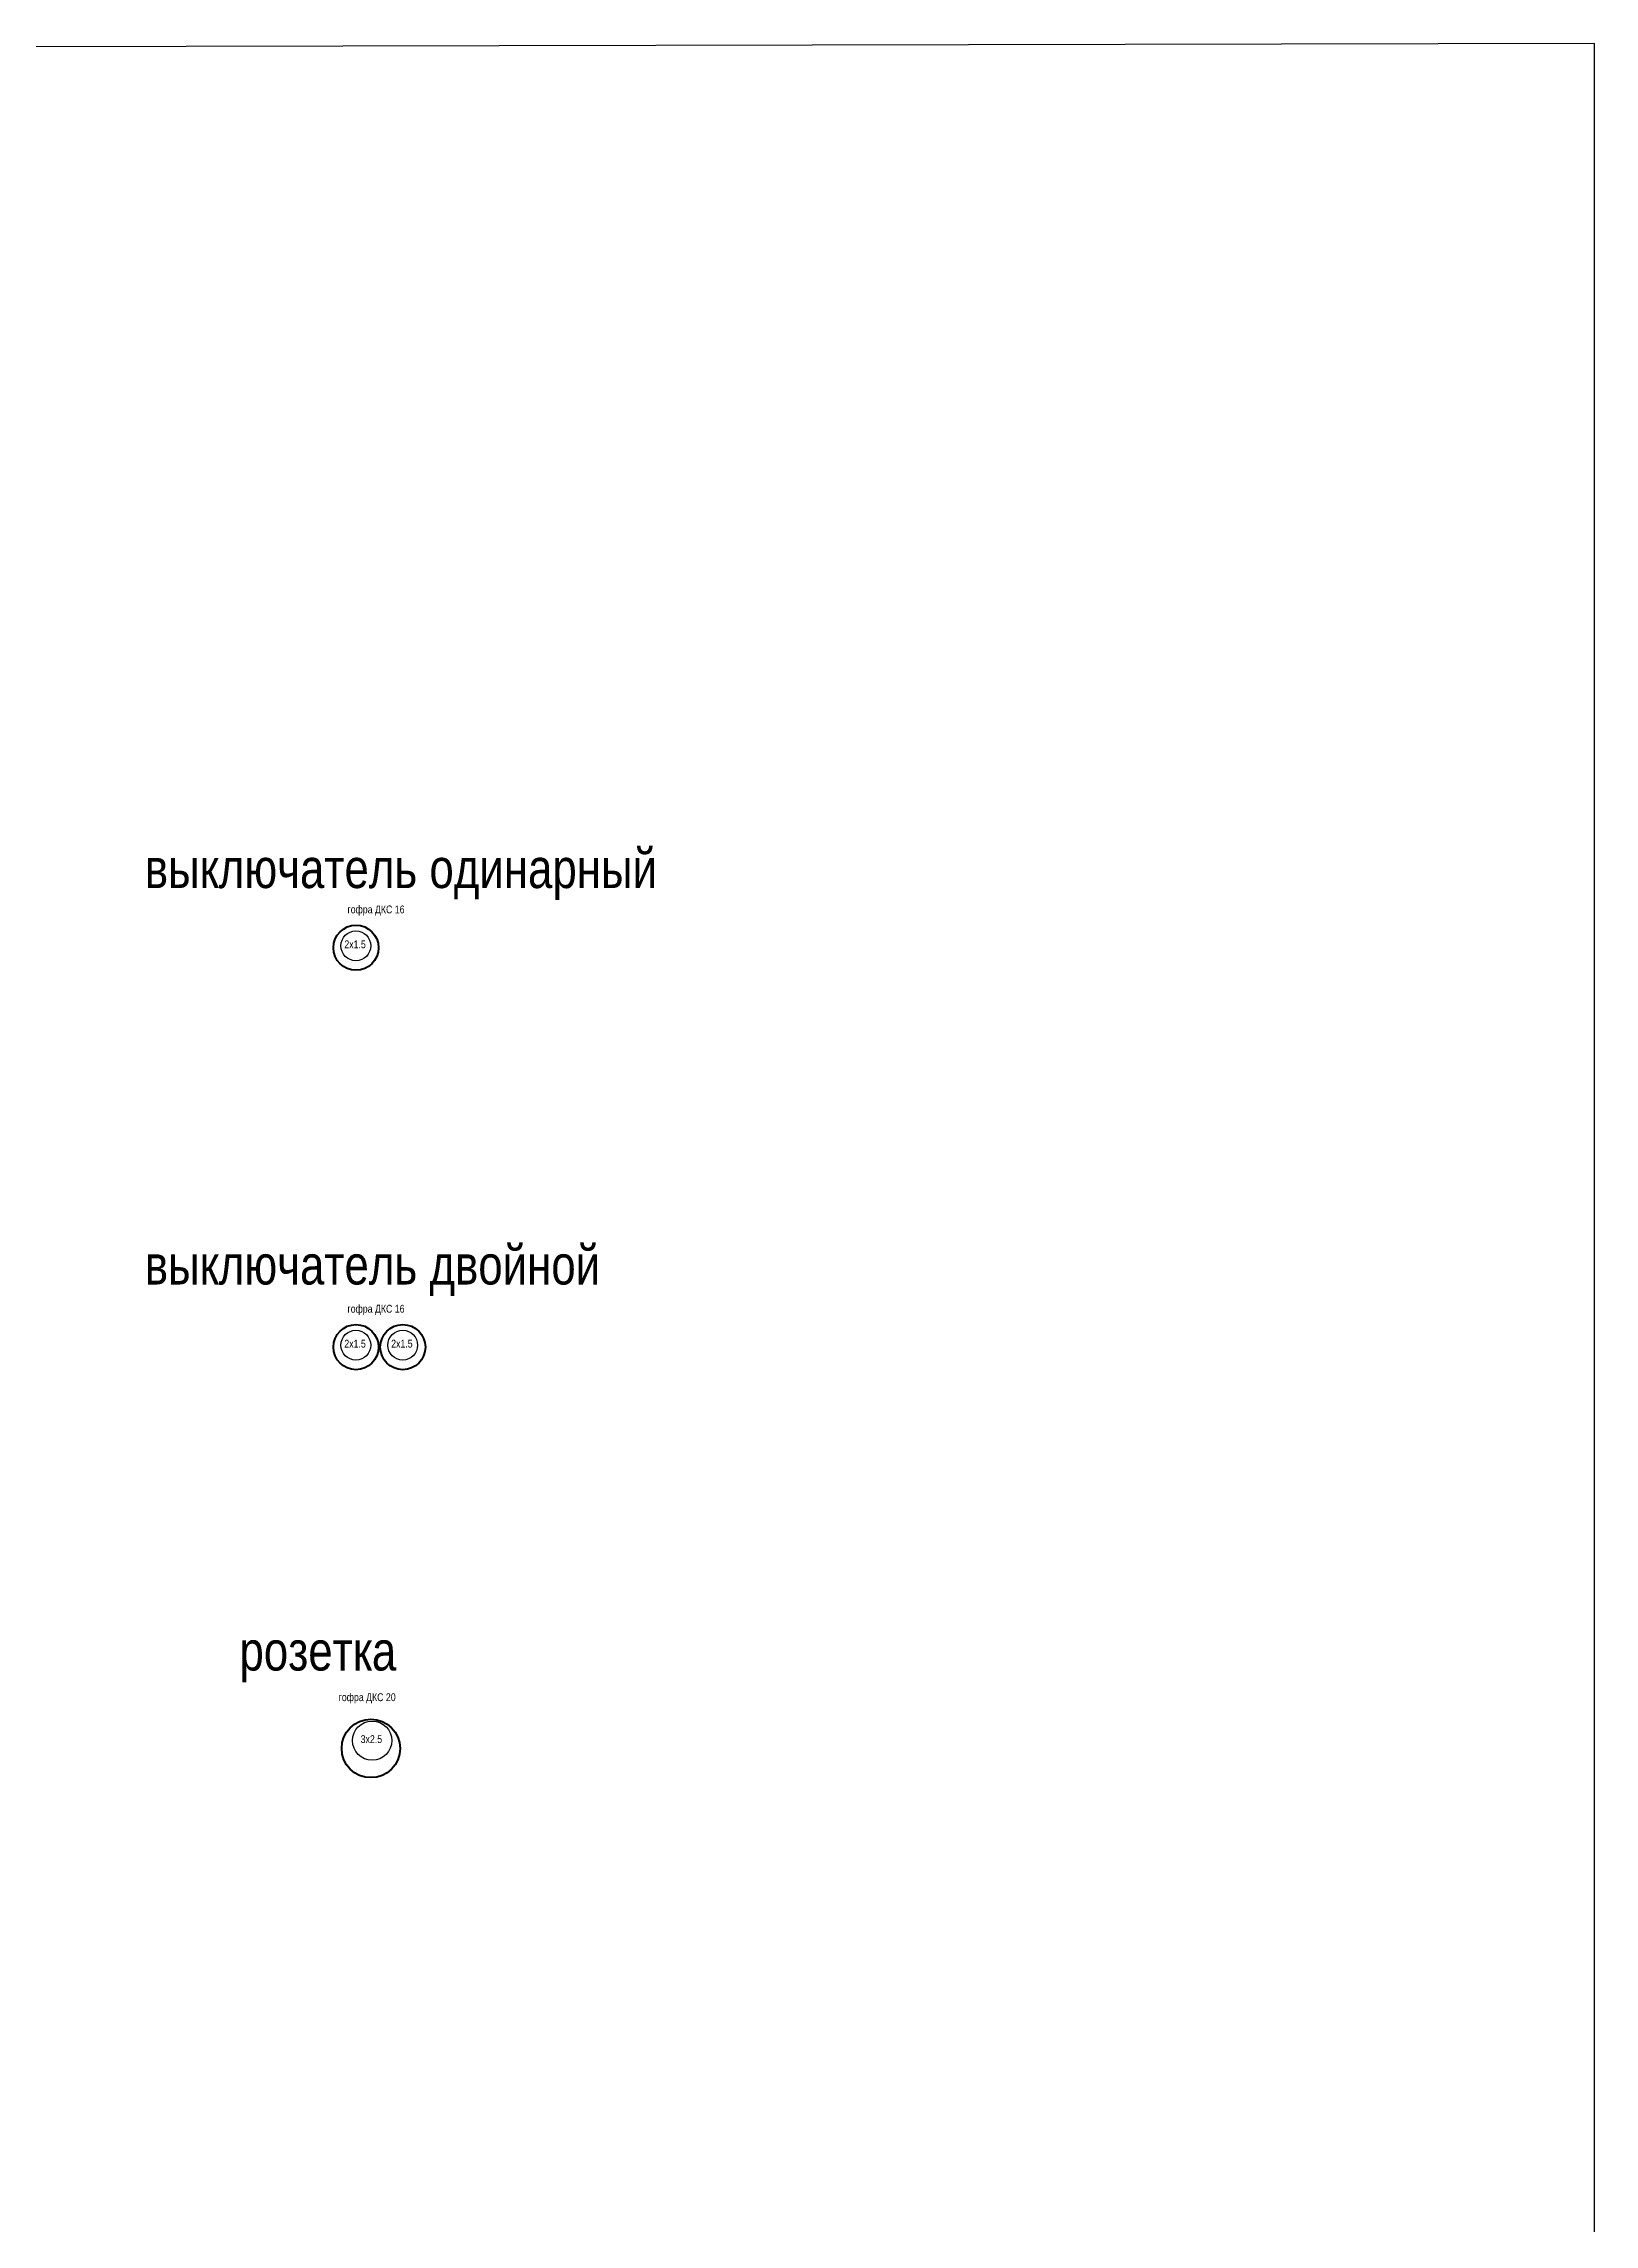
# Model space of a CAD drawing. Header units: millimetres. Extents: x -14566 to 16488, y -7315 to 17206.
# Drawn here: x -7733 to -7337, y -6787 to -6232 of the extents above; entities that cross this region are included whole.
import ezdxf

# ---------------------------------------------------------------- set-up
doc = ezdxf.new("R2010")
doc.units = ezdxf.units.MM
doc.layers.add('04 Освещение', color=7, linetype='Continuous')
doc.layers.add('12 Трассы и коробки 220', color=7, linetype='Continuous')
doc.layers.add('100 noprint', color=2, linetype='Continuous', plot=False)
doc.styles.get("Standard").update_dxf_attribs({"font": 'arial.ttf'})

msp = doc.modelspace()

# ---------------------------------------------------------------- linework, layer by layer
at = {"layer": '04 Освещение', "color": 3}
for centre, radius in [((-7652.98, -6461.53), 3.8), ((-7652.98, -6563.31), 3.8), ((-7641.04, -6563.31), 3.8), ((-7648.82, -6664.11), 5)]:
    msp.add_circle(centre, radius, dxfattribs=at)
at = {"layer": '100 noprint'}
msp.add_lwpolyline([(-8254.83, -6233.48), (-8252.42, -7315.22), (-7337.16, -7315.22), (-7337.16, -6231.57)], close=True, dxfattribs=at)
at = {"layer": '12 Трассы и коробки 220', "lineweight": 40}
for centre, radius in [((-7652.96, -6462.02), 5.75), ((-7652.96, -6563.81), 5.75), ((-7641.01, -6563.81), 5.75), ((-7649.15, -6666.1), 7.45)]:
    msp.add_circle(centre, radius, dxfattribs=at)

# ---------------------------------------------------------------- texts
at = {"layer": '04 Освещение', "color": 3, "width": 0.8}
for s, p in [('2x1.5', (-7655.92, -6462.14)), ('2x1.5', (-7655.92, -6563.93)), ('2x1.5', (-7643.97, -6563.93)), ('3x2.5', (-7651.76, -6664.73))]:
    msp.add_text(s, height=2, dxfattribs=at).set_placement(p)
at = {"layer": '100 noprint', "width": 0.8}
for s, p in [('выключатель одинарный', (-7706.8, -6446.8)), ('выключатель двойной', (-7706.8, -6547.85)), ('розетка', (-7682.67, -6646.24))]:
    msp.add_text(s, height=10, dxfattribs=at).set_placement(p)
at = {"layer": '12 Трассы и коробки 220', "width": 0.8}
for s, p in [('гофра ДКС 16', (-7655.11, -6453.25)), ('гофра ДКС 16', (-7655.11, -6555.03)), ('гофра ДКС 20', (-7657.37, -6654.04))]:
    msp.add_text(s, height=2, dxfattribs=at).set_placement(p)

doc.saveas('drawing.dxf')
